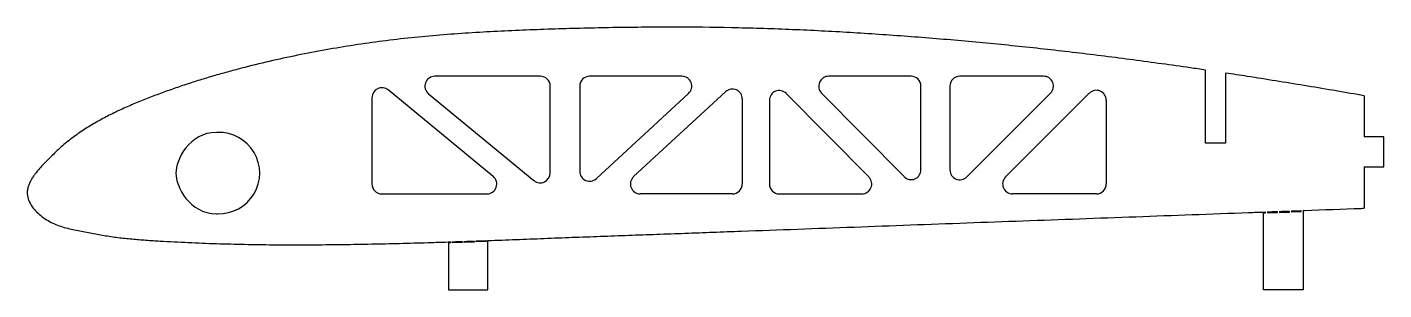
# Model space of a CAD drawing. Header units: millimetres. Extents: x 6 to 143, y -10 to 17.
import ezdxf

# ---------------------------------------------------------------- set-up
doc = ezdxf.new("R2010")
doc.units = ezdxf.units.MM

msp = doc.modelspace()

# ---------------------------------------------------------------- linework, layer by layer
at = {"color": 7, "linetype": 'Continuous', "lineweight": 25}
for p, q in [((58.18, 11.55), (47.53, 11.55)), ((72.47, 11.55), (63.16, 11.55)), ((95.6, 11.55), (87.28, 11.55)), ((108.97, 11.55), (100.52, 11.55)), ((125.32, 4.79), (125.32, 12.17)), ((127.32, 11.87), (127.32, 4.79)), ((53.42, 1.45), (42.83, 10.17)), ((46.9, 9.78), (57.54, 1.03)), ((59.18, 1.8), (59.18, 10.55)), ((62.16, 10.55), (62.16, 1.96)), ((63.84, 1.23), (73.15, 9.81)), ((67.59, 1.42), (76.89, 10)), ((91.34, 1.39), (83.01, 9.81)), ((86.57, 9.84), (94.89, 1.42)), ((96.6, 2.12), (96.6, 10.55)), ((99.52, 10.55), (99.52, 2.1)), ((101.23, 1.39), (109.68, 9.84)), ((105.14, 1.39), (113.59, 9.84)), ((41.19, 9.39), (41.19, 0.68)), ((78.57, 9.26), (78.57, 0.68)), ((81.3, 9.11), (81.3, 0.68)), ((115.3, 9.13), (115.3, 0.68)), ((141.32, 9.58), (141.32, 5.42)), ((127.32, 4.79), (125.32, 4.79)), ((143.32, 5.42), (141.32, 5.42)), ((143.32, 2.42), (143.32, 5.42)), ((141.32, 2.42), (143.32, 2.42)), ((141.32, 2.42), (141.32, -1.77)), ((42.19, -0.32), (52.79, -0.32)), ((77.57, -0.32), (68.27, -0.32)), ((82.3, -0.32), (90.63, -0.32)), ((114.3, -0.32), (105.84, -0.32)), ((131.18, -2.25), (131.38, -2.24)), ((131.18, -10), (131.18, -2.25)), ((131.38, -2.24), (131.38, -2.14)), ((131.58, -2.13), (131.58, -2.23)), ((131.58, -2.23), (132.58, -2.2)), ((132.58, -2.2), (132.58, -2.09)), ((132.78, -2.08), (132.78, -2.19)), ((132.78, -2.19), (133.78, -2.15)), ((133.78, -2.15), (133.78, -2.05)), ((133.98, -2.04), (133.98, -2.14)), ((133.98, -2.14), (134.98, -2.11)), ((134.98, -2.11), (134.98, -2)), ((135.18, -2), (135.18, -10)), ((48.9, -5.26), (48.9, -10)), ((49.11, -5.26), (48.9, -5.26)), ((49.11, -5.16), (49.11, -5.26)), ((49.31, -5.25), (49.31, -5.15)), ((50.31, -5.22), (49.31, -5.25)), ((50.31, -5.12), (50.31, -5.22)), ((50.51, -5.21), (50.51, -5.11)), ((51.51, -5.18), (50.51, -5.21)), ((51.51, -5.08), (51.51, -5.18)), ((51.71, -5.17), (51.71, -5.07)), ((52.71, -5.13), (51.71, -5.17)), ((52.71, -5.03), (52.71, -5.13)), ((52.9, -10), (52.9, -5.03)), ((48.9, -10), (52.9, -10)), ((135.18, -10), (131.18, -10))]:
    msp.add_line(p, q, dxfattribs=at)
for centre, radius, start, end in [((47.53, 10.55), 1, 90, 230.5804), ((58.18, 10.55), 1, 0, 90), ((63.16, 10.55), 1, 90, 180), ((72.47, 10.55), 1, 312.6787, 90), ((87.28, 10.55), 1, 90, 224.6375), ((95.6, 10.55), 1, 0, 90), ((100.52, 10.55), 1, 90, 180), ((108.97, 10.55), 1, 315, 90), ((42.19, 9.39), 1, 50.5804, 180), ((77.57, 9.26), 1, 360, 132.6978), ((82.3, 9.11), 1, 44.6375, 180), ((114.3, 9.13), 1, 360, 135), ((25.76, 1.78), 4.1, 268.1337, 91.8663), ((52.79, 0.68), 1, 270, 50.5804), ((58.18, 1.8), 1, 230.5804, 0), ((63.16, 1.96), 1, 180, 312.6787), ((68.27, 0.68), 1, 132.6978, 270), ((90.63, 0.68), 1, 270, 44.6375), ((95.6, 2.12), 1, 224.6375, 0), ((100.52, 2.1), 1, 180, 315), ((105.84, 0.68), 1, 135, 270), ((42.19, 0.68), 1, 180, 270), ((77.57, 0.68), 1, 270, 0), ((82.3, 0.68), 1, 180, 270), ((114.3, 0.68), 1, 270, 0)]:
    msp.add_arc(centre, radius, start, end, dxfattribs=at)
for points, knots in [([(125.32, 12.17), (124.8, 12.25), (122.38, 12.6), (118.02, 13.2), (112.25, 13.93), (106.47, 14.57), (100.69, 15.13), (94.89, 15.6), (89.09, 15.99), (83.28, 16.28), (77.47, 16.46), (72.62, 16.51), (68.75, 16.49), (65.84, 16.46), (62.93, 16.4), (60.03, 16.32), (57.12, 16.22), (54.22, 16.1), (51.31, 15.94), (48.41, 15.73), (45.52, 15.47), (42.63, 15.15), (39.75, 14.75), (36.88, 14.28), (34.02, 13.74), (31.18, 13.14), (28.82, 12.57), (26.95, 12.07), (25.55, 11.68), (24.15, 11.27), (22.77, 10.83), (21.39, 10.37), (20.02, 9.88), (18.66, 9.37), (17.31, 8.83), (15.98, 8.25), (14.67, 7.62), (13.39, 6.93), (12.35, 6.31), (11.54, 5.76), (10.95, 5.34), (10.38, 4.89), (9.83, 4.42), (9.3, 3.92), (8.77, 3.42), (8.26, 2.9), (7.76, 2.38), (7.36, 1.92), (7.07, 1.53), (6.87, 1.23), (6.69, 0.91), (6.55, 0.58), (6.44, 0.23), (6.4, -0.01), (6.4, -0.13)], [0.3383039, 0.3383039, 0.3383039, 0.3383039, 0.3466066, 0.3777206, 0.4088346, 0.4399486, 0.4710625, 0.5021765, 0.5332905, 0.5644044, 0.5955184, 0.6266324, 0.6421894, 0.6577463, 0.6733033, 0.6888603, 0.7044173, 0.7199743, 0.7355313, 0.7510882, 0.7666452, 0.7822022, 0.7977592, 0.8133162, 0.8288732, 0.8444302, 0.8599871, 0.8677656, 0.8755441, 0.8833226, 0.8911011, 0.8988796, 0.9066581, 0.9144366, 0.9222151, 0.9299936, 0.9377721, 0.9455506, 0.953329, 0.9572183, 0.9611075, 0.9649968, 0.968886, 0.9727753, 0.9766645, 0.9805538, 0.984443, 0.9883323, 0.9902769, 0.9922215, 0.9941661, 0.9961108, 0.9980554, 1, 1, 1, 1]), ([(141.32, 9.58), (141.21, 9.6), (139.2, 9.95), (135.27, 10.62), (130.71, 11.35), (128.05, 11.76), (127.32, 11.87)], [0.25157232, 0.25157232, 0.25157232, 0.25157232, 0.25326474, 0.28437871, 0.31549268, 0.32748298, 0.32748298, 0.32748298, 0.32748298]), ([(25.5, 5.88), (22.76, 5.88), (21.4, 3.14), (21.4, 0.41), (22.76, -2.32), (25.5, -2.32)], [0, 0, 0, 0, 0.5, 0.5, 1, 1, 1, 1]), ([(6.4, -0.13), (6.39, -0.37), (6.46, -0.85), (6.79, -1.48), (7.23, -2.04), (7.76, -2.52), (8.34, -2.94), (8.97, -3.28), (9.63, -3.54), (10.31, -3.75), (11, -3.91), (11.7, -4.05), (12.4, -4.19), (13.1, -4.33), (13.8, -4.45), (14.5, -4.57), (15.2, -4.67), (16.14, -4.79), (17.32, -4.9), (18.74, -5.01), (20.16, -5.1), (21.58, -5.17), (23.01, -5.24), (24.43, -5.3), (25.85, -5.35), (27.27, -5.38), (28.69, -5.41), (30.12, -5.44), (31.54, -5.45), (33.44, -5.46), (35.81, -5.45), (38.65, -5.42), (41.5, -5.37), (44.34, -5.3), (46.88, -5.23), (48.47, -5.18), (49.11, -5.16)], [0, 0, 0, 0, 0.0038897, 0.0077793, 0.011669, 0.0155587, 0.0194483, 0.023338, 0.0272277, 0.0311173, 0.035007, 0.0388966, 0.0427863, 0.046676, 0.0505656, 0.0544553, 0.058345, 0.0622346, 0.070014, 0.0777933, 0.0855726, 0.093352, 0.1011313, 0.1089106, 0.1166899, 0.1244693, 0.1322486, 0.1400279, 0.1478073, 0.1555866, 0.1711452, 0.1867039, 0.2022626, 0.2178212, 0.2333799, 0.2439047, 0.2439047, 0.2439047, 0.2439047]), ([(52.9, -5.03), (53.84, -4.99), (55.73, -4.92), (58.56, -4.81), (61.41, -4.7), (64.25, -4.6), (67.09, -4.49), (69.94, -4.39), (72.78, -4.29), (75.62, -4.18), (79.42, -4.04), (84.16, -3.87), (89.84, -3.66), (95.53, -3.45), (101.22, -3.24), (106.9, -3.03), (112.59, -2.83), (118.28, -2.62), (123.97, -2.41), (128.34, -2.25), (130.81, -2.16), (131.38, -2.14)], [0.2646618, 0.2646618, 0.2646618, 0.2646618, 0.2800559, 0.2956145, 0.3111732, 0.3267318, 0.3422905, 0.3578491, 0.3734078, 0.3889665, 0.4045251, 0.4356424, 0.4667598, 0.4978771, 0.5289944, 0.5601117, 0.591229, 0.6223463, 0.6534637, 0.684581, 0.6940459, 0.6940459, 0.6940459, 0.6940459]), ([(135.18, -2), (135.23, -1.99), (137.18, -1.92), (139.23, -1.85), (141.22, -1.77), (141.32, -1.77)], [0.71482284, 0.71482284, 0.71482284, 0.71482284, 0.71569829, 0.74681561, 0.74838893, 0.74838893, 0.74838893, 0.74838893]), ([(49.31, -5.15), (49.55, -5.14), (49.88, -5.13), (50.22, -5.12), (50.31, -5.12)], [0.244998189, 0.244998189, 0.244998189, 0.244998189, 0.248938536, 0.2504658, 0.2504658, 0.2504658, 0.2504658])]:
    msp.add_open_spline(points, degree=3, knots=knots, dxfattribs=at)
for points in [[(25.63, 5.87), (25.61, 5.87), (25.56, 5.88), (25.52, 5.88), (25.5, 5.88)], [(25.5, -2.32), (25.52, -2.32), (25.56, -2.32), (25.61, -2.32), (25.63, -2.32)], [(131.58, -2.13), (131.92, -2.12), (132.25, -2.1), (132.58, -2.09)], [(132.78, -2.08), (133.12, -2.07), (133.45, -2.06), (133.78, -2.05)], [(133.98, -2.04), (134.32, -2.03), (134.65, -2.02), (134.98, -2)], [(50.51, -5.11), (50.84, -5.1), (51.18, -5.09), (51.51, -5.08)], [(51.71, -5.07), (52.04, -5.06), (52.38, -5.04), (52.71, -5.03)]]:
    msp.add_open_spline(points, degree=3, dxfattribs=at)

doc.saveas('drawing.dxf')
